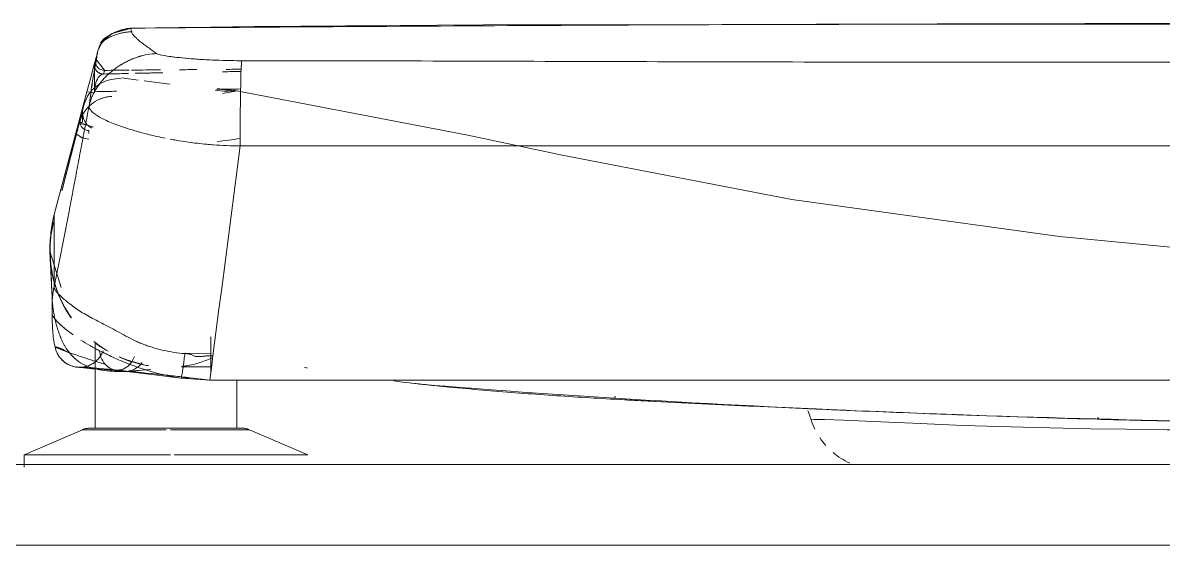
# Model space of a CAD drawing. Header units: millimetres. Extents: x -12186 to 152825, y -4386 to 9463.
# Drawn here: x 100141.3 to 100269.9, y 391.8 to 450.7 of the extents above; entities that cross this region are included whole.
import ezdxf

# ---------------------------------------------------------------- set-up
doc = ezdxf.new("R2010")
doc.units = ezdxf.units.MM
doc.layers.add('G-IMPT', color=8, linetype='Continuous', lineweight=5)
doc.layers.add('P-SANR-FIXT', color=6, linetype='Continuous', lineweight=5)

# ---------------------------------------------------------------- blocks, each defined once
blk = doc.blocks.new('geberit-500-415-01-1-icon-wc-wh-rimfree-seat-tap-rfa - GB_500_415_01_1_iCon_WC_WH_Rimfree_w_d_r_dwg_GB_500_415_01_1_iCon_WC_WH_Rimfree_w_d_r-922349-Section 3')
at = {"layer": 'G-IMPT'}
blk.add_line((-7365.54, 400.89), (-7374.53, 400.89), dxfattribs=at)
at = {"layer": 'G-IMPT', "flags": 128}
blk.add_lwpolyline([(-7373.69, 391.78), (-7331.42, 391.78), (-7289.16, 391.78), (-7246.9, 391.78), (-7204.64, 391.78), (-7162.38, 391.78)], dxfattribs=at)
at = {"layer": 'G-IMPT'}
blk.add_open_spline([(-7374.53, 400.89), (-7365.32, 400.89), (-7346.89, 400.89), (-7319.25, 400.89), (-7291.61, 400.89), (-7263.97, 400.89), (-7236.33, 400.89), (-7208.69, 400.89), (-7181.05, 400.89), (-7153.41, 400.89), (-7134.99, 400.89), (-7125.77, 400.89)], degree=3, dxfattribs=at)
blk = doc.blocks.new('geberit-500-415-01-1-icon-wc-wh-rimfree-seat-tap-rfa - Geberit iCon WC-922348-Section 3')
blk.add_blockref('geberit-500-415-01-1-icon-wc-wh-rimfree-seat-tap-rfa - GB_500_415_01_1_iCon_WC_WH_Rimfree_w_d_r_dwg_GB_500_415_01_1_iCon_WC_WH_Rimfree_w_d_r-922349-Section 3', (0, 0))
blk = doc.blocks.new('geberit-500-415-01-1-icon-wc-wh-rimfree-seat-tap-rfa - GB_500_415_01_1_iCon_WC_WH_Rimfree_w_d_GB_iCon_500_43x_01_1_WC_Seat-1138940-Section 3')
blk.add_blockref('geberit-500-415-01-1-icon-wc-wh-rimfree-seat-tap-rfa - Geberit iCon WC-922348-Section 3', (0, 0))
blk = doc.blocks.new('GB_iCon_500_43x_01_1_WC_Seat - GB_iCon_500_430_01_1_WC_Seat_Standard_Metal Hinges_dwg_GB_iCon_500_430_01_1_WC_Seat_Standard_Metal Hinges-922318-Section 3')
at = {"layer": 'G-IMPT'}
for p, q in [((-7361.4, 446.62), (-7360.41, 445.37)), ((-7361.39, 446.63), (-7361.39, 446.63)), ((-7358.51, 444.52), (-7356.6, 444.27)), ((-7355.95, 444.18), (-7353.06, 443.8)), ((-7355.95, 444.18), (-7353.06, 443.8)), ((-7347.93, 443.12), (-7346.18, 442.9)), ((-7347.93, 443.12), (-7346.18, 442.9)), ((-7345.78, 442.98), (-7347.7, 443.26)), ((-7345.78, 442.98), (-7347.7, 443.26)), ((-7363.21, 439.6), (-7363.15, 439.84)), ((-7363.21, 439.6), (-7363.15, 439.84)), ((-7363.26, 439.41), (-7365.19, 431.89)), ((-7363.35, 439.04), (-7363.26, 439.41)), ((-7363.35, 439.04), (-7363.26, 439.41)), ((-7365.19, 431.89), (-7363.58, 438.16)), ((-7363.58, 438.16), (-7365.19, 431.89)), ((-7366.56, 424.95), (-7366.5, 423.69)), ((-7365.3, 420.86), (-7366.56, 424.95)), ((-7366.33, 420.2), (-7366.44, 422.5)), ((-7366.31, 418.67), (-7366.3, 419.65)), ((-7361.47, 405), (-7361.47, 414.68)), ((-7348.41, 415.29), (-7348.41, 413.38)), ((-7363.64, 411.89), (-7361.51, 411.7)), ((-7363.49, 411.88), (-7363.22, 411.86)), ((-7363.22, 411.86), (-7363.49, 411.88)), ((-7360.22, 411.66), (-7359.14, 411.55)), ((-7348.48, 411.92), (-7351.73, 411.92)), ((-7337.53, 411.77), (-7337.59, 411.78)), ((-7350.87, 410.58), (-7351.6, 410.63)), ((-7142.2, 410.41), (-7348.53, 410.41)), ((-7142.19, 410.41), (-7348.45, 410.41)), ((-7345.47, 410.41), (-7345.47, 405)), ((-7323.48, 409.82), (-7325.38, 410.03)), ((-7280.83, 406.25), (-7280.96, 406.61)), ((-7369.47, 402), (-7362.9, 404.82)), ((-7369.47, 402), (-7362.9, 404.82)), ((-7360.41, 404.82), (-7362.9, 404.82)), ((-7360.41, 404.82), (-7362.9, 404.82)), ((-7362.01, 405), (-7357.72, 405)), ((-7361.47, 405), (-7345.47, 405)), ((-7361.14, 404.82), (-7359.97, 404.82)), ((-7361.14, 404.82), (-7353.47, 404.82)), ((-7357.61, 405), (-7353.47, 405)), ((-7350.19, 405), (-7353.47, 405)), ((-7345.8, 404.82), (-7352.96, 404.82)), ((-7345.8, 404.82), (-7352.96, 404.82)), ((-7352.93, 404.82), (-7344.05, 404.82)), ((-7352.93, 404.82), (-7344.05, 404.82)), ((-7346.08, 405), (-7348.89, 405)), ((-7345.8, 404.82), (-7344.05, 404.82)), ((-7345.8, 404.82), (-7344.05, 404.82)), ((-7344.05, 404.82), (-7337.47, 402)), ((-7344.05, 404.82), (-7337.47, 402)), ((-7369.47, 400.6), (-7369.47, 402)), ((-7369.47, 400.6), (-7369.47, 402)), ((-7366.49, 402), (-7369.47, 402)), ((-7369.47, 402), (-7367.48, 402)), ((-7366.49, 402), (-7369.47, 402)), ((-7369.47, 402), (-7367.48, 402)), ((-7352.98, 402), (-7366.49, 402)), ((-7337.47, 402), (-7352.55, 402)), ((-7337.47, 402), (-7339.46, 402)), ((-7339.23, 402), (-7337.47, 402)), ((-7339.23, 402), (-7337.47, 402))]:
    blk.add_line(p, q, dxfattribs=at)
at = {"layer": 'G-IMPT', "flags": 128}
for points in [[(-7361.11, 447.68), (-7360.5, 448.92), (-7359.56, 449.53), (-7357.72, 450.1)], [(-7360.86, 448.45), (-7360.5, 448.92), (-7359.56, 449.53), (-7357.35, 450.13)], [(-7357.35, 450.14), (-7357.37, 450.13), (-7357.4, 450.1), (-7357.42, 450.06), (-7357.43, 449.99)], [(-7357.33, 449.72), (-7357.4, 449.88), (-7357.43, 449.99), (-7357.42, 450.06), (-7357.4, 450.1), (-7357.37, 450.13), (-7357.35, 450.14)], [(-7357.35, 450.14), (-7352.03, 450.2), (-7348.42, 450.24), (-7343.52, 450.3), (-7338.28, 450.35), (-7328.19, 450.42), (-7317.67, 450.48), (-7117.39, 450.69), (-6924.35, 446.67)], [(-7357.35, 450.14), (-7352.03, 450.2), (-7348.42, 450.24), (-7343.52, 450.3), (-7338.28, 450.35), (-7328.19, 450.42), (-7317.67, 450.48), (-7117.39, 450.69), (-6924.35, 446.67)], [(-7357.33, 450.12), (-7357.34, 450.12), (-7357.34, 450.13), (-7357.35, 450.14)], [(-7357.35, 450.14), (-7357.34, 450.13), (-7357.34, 450.12), (-7357.33, 450.12)], [(-7361.16, 447.56), (-7361.22, 447.31), (-7361.29, 447.03), (-7361.37, 446.75), (-7361.44, 446.47), (-7361.52, 446.18)], [(-7361.52, 446.18), (-7361.44, 446.48), (-7361.36, 446.76), (-7361.29, 447.03), (-7361.22, 447.31), (-7361.16, 447.56)], [(-7361.15, 447.56), (-7361.15, 447.56), (-7361.16, 447.56)], [(-7361.16, 447.56), (-7361.15, 447.56), (-7361.15, 447.56)], [(-7362.4, 442.93), (-7361.96, 444.55), (-7361.52, 446.18)], [(-7361.52, 446.18), (-7361.96, 444.55), (-7362.4, 442.93)], [(-7361.52, 446.2), (-7361.52, 446.19), (-7361.52, 446.18), (-7361.52, 446.17), (-7361.53, 446.17), (-7361.53, 446.16), (-7361.53, 446.15), (-7361.53, 446.13), (-7361.54, 446.1), (-7361.54, 446.08), (-7361.54, 446.06), (-7361.55, 446.03), (-7361.55, 446.01), (-7361.55, 445.99), (-7361.55, 445.95), (-7361.55, 445.91), (-7361.53, 445.59), (-7361.53, 445.45), (-7361.52, 445.16), (-7361.52, 445.1), (-7361.52, 445.1)], [(-7361.52, 446.18), (-7361.52, 446.17), (-7361.52, 446.21)], [(-7361.51, 446.21), (-7361.52, 446.17), (-7361.52, 446.18)], [(-7361.52, 446.18), (-7361.52, 444.56), (-7361.52, 442.95)], [(-7361.52, 442.95), (-7361.52, 444.56), (-7361.52, 446.18)], [(-7361.39, 446.63), (-7361.4, 446.62), (-7361.41, 446.59), (-7361.42, 446.55), (-7361.44, 446.47), (-7361.47, 446.37), (-7361.51, 446.21)], [(-7345.12, 436.84), (-7345.12, 438.13), (-7345.11, 439.4), (-7345.1, 440.62), (-7345.09, 441.79), (-7345.07, 442.9), (-7345.05, 443.93), (-7345.03, 444.84), (-7345.01, 445.61), (-7344.98, 446.17), (-7344.96, 446.45)], [(-7362.4, 442.93), (-7364.25, 436.01), (-7366.1, 429.09)], [(-7366.1, 429.09), (-7364.25, 436.01), (-7362.4, 442.93)], [(-7361.52, 442.95), (-7361.53, 442.83), (-7362.4, 442.93)], [(-7362.4, 442.93), (-7361.53, 442.83), (-7361.52, 442.95)], [(-7204.93, 422.01), (-7252.73, 426.61), (-7282.92, 430.79), (-7308.81, 435.79), (-7319.43, 438.06), (-7345.9, 443.12)], [(-7362.74, 441.41), (-7362.72, 441.48), (-7362.72, 441.51), (-7362.72, 441.5), (-7362.73, 441.45), (-7362.76, 441.34), (-7362.81, 441.13), (-7362.9, 440.78), (-7363.05, 440.22), (-7363.26, 439.41)], [(-7363.26, 439.41), (-7363.05, 440.22), (-7362.9, 440.78), (-7362.81, 441.13), (-7362.76, 441.34), (-7362.73, 441.45), (-7362.72, 441.5), (-7362.72, 441.51), (-7362.72, 441.48), (-7362.74, 441.41)], [(-7362.82, 441.1), (-7362.86, 440.96), (-7362.89, 440.82), (-7362.93, 440.68), (-7362.97, 440.54), (-7363, 440.4), (-7363.04, 440.26), (-7363.07, 440.12), (-7363.11, 439.98), (-7363.15, 439.84)], [(-7363.15, 439.84), (-7363.11, 439.98), (-7363.07, 440.12), (-7363.04, 440.26), (-7363, 440.4), (-7362.97, 440.54), (-7362.93, 440.68), (-7362.89, 440.82), (-7362.86, 440.96), (-7362.82, 441.1)], [(-7363.18, 439.59), (-7363.12, 439.79), (-7363.06, 439.99), (-7363, 440.19), (-7362.94, 440.39), (-7362.89, 440.59)], [(-7363.26, 439.41), (-7363.98, 436.62), (-7364.7, 433.84), (-7365.23, 431.78)], [(-7363.18, 439.59), (-7363.18, 439.59), (-7363.18, 439.59), (-7363.19, 439.59), (-7363.2, 439.6), (-7363.21, 439.6)], [(-7363.58, 438.16), (-7362.93, 437.75), (-7362.17, 437.6)], [(-7362.17, 437.59), (-7362.93, 437.73), (-7363.58, 438.16)], [(-7348.18, 413.14), (-7347.84, 415.78), (-7347.5, 418.41), (-7347.16, 421.04), (-7346.82, 423.68), (-7346.48, 426.31), (-7346.14, 428.94), (-7345.8, 431.57), (-7345.46, 434.21), (-7345.12, 436.84)], [(-7142.2, 436.84), (-7164.75, 436.84), (-7187.29, 436.84), (-7209.84, 436.84), (-7232.39, 436.84), (-7254.93, 436.84), (-7277.48, 436.84), (-7300.03, 436.84), (-7322.58, 436.84), (-7345.12, 436.84)], [(-7366.1, 429.09), (-7366.1, 425), (-7366.1, 420.9)], [(-7366.34, 420.49), (-7366.45, 422.67), (-7366.48, 423.59), (-7366.49, 423.69)], [(-7366.31, 420.12), (-7366.31, 420.03), (-7366.31, 418.67)], [(-7357.01, 413.09), (-7357.31, 412.47), (-7357.75, 411.97), (-7358.3, 411.65), (-7358.9, 411.54)], [(-7355.96, 412.14), (-7358.17, 412.77), (-7358.65, 412.97)], [(-7348.41, 413.38), (-7349.89, 413.4), (-7351.32, 413.45)], [(-7348.18, 413.14), (-7348.36, 411.78), (-7348.53, 410.41)], [(-7361.47, 411.64), (-7363.43, 411.86), (-7363.64, 411.89)], [(-7361.47, 411.69), (-7361.91, 411.73), (-7362.34, 411.78), (-7362.78, 411.82), (-7363.22, 411.86)], [(-7363.22, 411.86), (-7362.78, 411.82), (-7362.34, 411.78), (-7361.91, 411.73), (-7361.47, 411.69), (-7361.04, 411.65), (-7360.6, 411.61), (-7360.16, 411.56), (-7359.73, 411.52), (-7359.29, 411.48)], [(-7362.3, 411.84), (-7363, 411.88), (-7363.04, 411.88)], [(-7363.04, 411.88), (-7362.51, 411.85), (-7362.3, 411.84)], [(-7359.29, 411.48), (-7359.01, 411.45), (-7358.73, 411.42), (-7358.45, 411.39), (-7358.16, 411.37)], [(-7359.14, 411.55), (-7357.59, 411.36), (-7354.77, 411.02), (-7351.81, 410.65), (-7351.68, 410.64)], [(-7337.69, 411.79), (-7337.85, 411.82), (-7337.59, 411.78)], [(-7348.53, 410.41), (-7350.14, 410.53), (-7351.74, 410.64)], [(-7348.45, 410.41), (-7349.76, 410.56), (-7351.05, 410.71)], [(-7302.83, 408.61), (-7302.86, 408.35), (-7302.91, 408.25)], [(-7302.91, 408.25), (-7302.86, 408.35), (-7302.83, 408.61)], [(-7276.79, 407.01), (-7278.7, 407.09), (-7284.76, 407.35), (-7290.81, 407.63), (-7296.86, 407.93), (-7302.91, 408.25)], [(-7281.09, 406.98), (-7280.88, 406.38), (-7280.83, 406.25)], [(-7280.73, 405.93), (-7280.38, 405.96), (-7279.24, 405.96), (-7277.09, 405.9), (-7273.77, 405.75), (-7269.26, 405.55), (-7263.58, 405.31), (-7256.86, 405.09), (-7249.27, 404.92), (-7241.04, 404.85)], [(-7279.24, 405.96), (-7280.38, 405.96), (-7280.73, 405.93)], [(-7362.01, 405), (-7362.1, 405), (-7362.19, 404.99), (-7362.28, 404.98), (-7362.37, 404.97), (-7362.46, 404.96), (-7362.55, 404.94), (-7362.63, 404.91), (-7362.72, 404.89), (-7362.8, 404.86), (-7362.89, 404.82), (-7362.9, 404.82)], [(-7362.01, 405), (-7362.1, 405), (-7362.19, 404.99), (-7362.28, 404.98), (-7362.37, 404.97), (-7362.46, 404.96), (-7362.55, 404.94), (-7362.63, 404.91), (-7362.72, 404.89), (-7362.8, 404.86), (-7362.89, 404.82), (-7362.9, 404.82)], [(-7362.01, 405), (-7362, 405), (-7361.98, 405), (-7361.95, 405), (-7361.9, 405), (-7361.84, 405), (-7361.77, 405), (-7361.68, 405), (-7361.58, 405)], [(-7361.55, 405), (-7361.65, 405), (-7361.74, 405), (-7361.82, 405), (-7361.89, 405), (-7361.94, 405), (-7361.97, 405), (-7362, 405), (-7362.01, 405)], [(-7362.01, 405), (-7362, 405), (-7361.98, 405), (-7361.95, 405), (-7361.9, 405), (-7361.84, 405), (-7361.77, 405), (-7361.68, 405), (-7361.58, 405), (-7361.46, 405), (-7361.34, 405), (-7361.2, 405), (-7361.04, 405), (-7360.88, 405), (-7360.71, 405), (-7360.52, 405), (-7360.32, 405), (-7360.11, 405), (-7359.89, 405), (-7359.66, 405), (-7359.42, 405), (-7359.17, 405), (-7358.91, 405), (-7358.64, 405), (-7358.37, 405), (-7358.09, 405), (-7357.79, 405), (-7357.5, 405), (-7357.19, 405), (-7356.88, 405), (-7356.57, 405), (-7356.25, 405), (-7355.92, 405), (-7355.59, 405), (-7355.26, 405), (-7354.92, 405), (-7354.59, 405), (-7354.25, 405), (-7353.91, 405), (-7353.56, 405), (-7353.47, 405)], [(-7359.1, 405), (-7359.35, 405), (-7359.6, 405), (-7359.83, 405), (-7360.05, 405), (-7360.26, 405), (-7360.47, 405), (-7360.66, 405), (-7360.83, 405), (-7361, 405), (-7361.16, 405), (-7361.3, 405), (-7361.43, 405), (-7361.55, 405), (-7361.65, 405), (-7361.74, 405), (-7361.82, 405), (-7361.89, 405), (-7361.94, 405), (-7361.97, 405), (-7362, 405), (-7362.01, 405)], [(-7353.47, 405), (-7353.13, 405), (-7352.79, 405), (-7352.45, 405), (-7352.11, 405), (-7351.78, 405), (-7351.44, 405), (-7351.11, 405), (-7350.79, 405), (-7350.46, 405), (-7350.15, 405), (-7349.84, 405), (-7349.53, 405), (-7349.23, 405), (-7348.94, 405), (-7348.65, 405), (-7348.37, 405), (-7348.1, 405), (-7347.84, 405), (-7347.59, 405), (-7347.35, 405), (-7347.11, 405), (-7346.89, 405), (-7346.68, 405), (-7346.48, 405), (-7346.29, 405), (-7346.11, 405), (-7345.94, 405), (-7345.79, 405), (-7345.64, 405), (-7345.51, 405), (-7345.4, 405), (-7345.29, 405), (-7345.2, 405), (-7345.12, 405), (-7345.06, 405), (-7345.01, 405), (-7344.97, 405), (-7344.95, 405), (-7344.93, 405)], [(-7344.93, 405), (-7344.94, 405), (-7344.96, 405), (-7345, 405), (-7345.04, 405), (-7345.1, 405), (-7345.18, 405), (-7345.27, 405), (-7345.37, 405), (-7345.48, 405), (-7345.61, 405), (-7345.75, 405), (-7345.9, 405), (-7346.06, 405), (-7346.24, 405), (-7346.43, 405), (-7346.62, 405), (-7346.83, 405), (-7347.05, 405), (-7347.28, 405), (-7347.52, 405), (-7347.77, 405)], [(-7345.4, 405), (-7345.29, 405), (-7345.2, 405), (-7345.12, 405), (-7345.06, 405), (-7345.01, 405), (-7344.97, 405), (-7344.95, 405), (-7344.93, 405)], [(-7344.93, 405), (-7344.94, 405), (-7344.96, 405), (-7345, 405), (-7345.04, 405), (-7345.1, 405), (-7345.18, 405), (-7345.27, 405), (-7345.37, 405)], [(-7344.05, 404.82), (-7344.13, 404.85), (-7344.22, 404.88), (-7344.3, 404.91), (-7344.39, 404.93), (-7344.48, 404.95), (-7344.56, 404.97), (-7344.65, 404.98), (-7344.74, 404.99), (-7344.83, 405), (-7344.92, 405), (-7344.93, 405)], [(-7344.05, 404.82), (-7344.13, 404.85), (-7344.22, 404.88), (-7344.3, 404.91), (-7344.39, 404.93), (-7344.48, 404.95), (-7344.56, 404.97), (-7344.65, 404.98), (-7344.74, 404.99), (-7344.83, 405), (-7344.92, 405), (-7344.93, 405)]]:
    blk.add_lwpolyline(points, dxfattribs=at)
at = {"layer": 'G-IMPT'}
for points, knots in [([(-7357.72, 450.1), (-7357.98, 450.06), (-7358.66, 449.92), (-7359.72, 449.44), (-7360.68, 448.62), (-7361.05, 447.93), (-7361.15, 447.56)], [0.0813741, 0.0813741, 0.0813741, 0.0813741, 0.25, 0.5, 0.75, 1, 1, 1, 1]), ([(-7357.33, 449.72), (-7357.49, 449.72), (-7357.8, 449.69), (-7358.26, 449.63), (-7358.64, 449.54), (-7358.94, 449.45), (-7359.16, 449.38), (-7359.38, 449.3), (-7359.59, 449.22), (-7359.77, 449.14), (-7359.94, 449.05), (-7360.13, 448.95), (-7360.33, 448.83), (-7360.52, 448.68), (-7360.65, 448.56), (-7360.79, 448.39), (-7360.93, 448.17), (-7361.06, 447.88), (-7361.12, 447.67), (-7361.16, 447.56)], [0, 0, 0, 0, 0.1, 0.2, 0.3, 0.35, 0.4, 0.45, 0.5, 0.55, 0.5875, 0.625, 0.7, 0.75, 0.7875, 0.825, 0.9, 0.95, 1, 1, 1, 1]), ([(-7361.16, 447.56), (-7361.12, 447.67), (-7361.06, 447.88), (-7360.95, 448.13), (-7360.83, 448.32), (-7360.72, 448.48), (-7360.57, 448.64), (-7360.39, 448.78), (-7360.19, 448.91), (-7360.04, 449), (-7359.84, 449.1), (-7359.62, 449.2), (-7359.38, 449.3), (-7359.16, 449.38), (-7358.94, 449.45), (-7358.64, 449.54), (-7358.26, 449.63), (-7357.8, 449.69), (-7357.49, 449.72), (-7357.33, 449.72)], [0, 0, 0, 0, 0.05, 0.1, 0.15, 0.1875, 0.225, 0.3, 0.35, 0.3875, 0.425, 0.5, 0.55, 0.6, 0.65, 0.7, 0.8, 0.9, 1, 1, 1, 1]), ([(-7362.14, 441.35), (-7362.11, 441.49), (-7362.04, 441.79), (-7361.88, 442.24), (-7361.71, 442.63), (-7361.55, 442.93), (-7361.42, 443.16), (-7361.28, 443.38), (-7361.09, 443.67), (-7360.82, 444.03), (-7360.53, 444.36), (-7360.28, 444.62), (-7360.09, 444.81), (-7359.9, 444.99), (-7359.63, 445.22), (-7359.29, 445.5), (-7358.87, 445.8), (-7358.29, 446.17), (-7357.52, 446.56), (-7356.24, 447.05), (-7355.22, 447.25), (-7354.53, 447.25)], [0, 0, 0, 0, 0.05, 0.1, 0.15, 0.175, 0.2, 0.225, 0.25, 0.3, 0.35, 0.375, 0.4, 0.425, 0.45, 0.5, 0.55, 0.6, 0.7, 0.8, 1, 1, 1, 1]), ([(-7361.51, 446.21), (-7361.53, 446.13), (-7361.55, 445.99), (-7361.54, 445.8), (-7361.48, 445.54), (-7361.55, 445.82), (-7361.47, 445.53), (-7361.37, 445.37), (-7361.25, 445.23), (-7361.1, 445.11), (-7360.93, 445.02), (-7360.73, 444.96), (-7360.6, 444.95), (-7360.52, 444.95)], [0, 0, 0, 0, 0.035714, 0.071429, 0.125, 0.267857, 0.392857, 0.482143, 0.571429, 0.678571, 0.785714, 0.875, 1, 1, 1, 1]), ([(-7360.52, 444.95), (-7360.59, 444.95), (-7360.72, 444.95), (-7360.91, 445.01), (-7361.09, 445.1), (-7361.24, 445.22), (-7361.37, 445.37), (-7361.45, 445.5), (-7361.54, 445.77), (-7361.48, 445.57), (-7361.54, 445.75), (-7361.56, 445.98), (-7361.53, 446.14), (-7361.51, 446.21)], [0, 0, 0, 0, 0.107143, 0.214286, 0.303571, 0.428571, 0.517857, 0.607143, 0.696429, 0.830357, 0.910714, 0.964286, 1, 1, 1, 1]), ([(-7354.53, 447.25), (-7354.87, 447.25), (-7355.56, 447.18), (-7356.56, 446.92), (-7357.36, 446.62), (-7357.98, 446.32), (-7358.43, 446.07), (-7358.87, 445.8), (-7359.29, 445.5), (-7359.63, 445.22), (-7359.9, 444.99), (-7360.09, 444.81), (-7360.28, 444.62), (-7360.53, 444.36), (-7360.82, 444.03), (-7361.09, 443.67), (-7361.28, 443.38), (-7361.37, 443.23), (-7361.42, 443.16)], [0, 0, 0, 0, 0.1, 0.2, 0.3, 0.35, 0.4, 0.45, 0.5, 0.55, 0.575, 0.6, 0.625, 0.65, 0.7, 0.75, 0.775, 0.8, 0.8, 0.8, 0.8]), ([(-7354.53, 447.25), (-7354.41, 447.18), (-7353.8, 447.02), (-7352.33, 446.83), (-7350.68, 446.67), (-7348.5, 446.52), (-7346.41, 446.45), (-7344.96, 446.45)], [0, 0, 0, 0, 0.222222, 0.444444, 0.583333, 0.722222, 1, 1, 1, 1]), ([(-7344.96, 446.45), (-7346.12, 446.45), (-7348.38, 446.51), (-7351.26, 446.71), (-7352.86, 446.89), (-7353.57, 447), (-7353.67, 447.02)], [0, 0, 0, 0, 0.2222222, 0.4444444, 0.7222222, 0.7777778, 0.7777778, 0.7777778, 0.7777778]), ([(-7360.52, 444.95), (-7360.6, 444.94), (-7360.77, 444.89), (-7361.08, 444.64), (-7361.34, 444.16), (-7361.49, 443.5), (-7361.52, 443.13), (-7361.52, 442.95)], [0, 0, 0, 0, 0.166667, 0.333333, 0.666667, 0.833333, 1, 1, 1, 1]), ([(-7361.52, 442.95), (-7361.52, 443.13), (-7361.49, 443.5), (-7361.34, 444.16), (-7361.08, 444.64), (-7360.77, 444.89), (-7360.6, 444.94), (-7360.52, 444.95)], [0, 0, 0, 0, 0.166667, 0.333333, 0.666667, 0.833333, 1, 1, 1, 1]), ([(-7360.41, 445.37), (-7360.4, 445.37), (-7360.4, 445.37), (-7360.4, 445.35), (-7360.42, 445.29), (-7360.47, 445.12), (-7360.52, 444.95)], [0.2366567, 0.2366567, 0.2366567, 0.2366567, 0.3333333, 0.4444444, 0.6666667, 1, 1, 1, 1]), ([(-7360.52, 444.95), (-7360.5, 445), (-7360.47, 445.11), (-7360.43, 445.25), (-7360.41, 445.34), (-7360.4, 445.37), (-7360.4, 445.37), (-7360.41, 445.37)], [0, 0, 0, 0, 0.1111111, 0.2222222, 0.4444444, 0.6666667, 0.7633433, 0.7633433, 0.7633433, 0.7633433]), ([(-7359.57, 442.43), (-7359.76, 442.42), (-7360.7, 442.3), (-7361.92, 441.67), (-7362.75, 440.63), (-7363.09, 439.95), (-7363.21, 439.59), (-7363.26, 439.41)], [-0.9, -0.9, -0.9, -0.9, -0.8, -0.4, -0.2, -0.1, 0, 0, 0, 0]), ([(-7363.26, 439.41), (-7363.16, 439.77), (-7362.73, 440.83), (-7361.44, 442.05), (-7360.13, 442.39), (-7359.57, 442.43)], [-1, -1, -1, -1, -0.8, -0.4, -0.1, -0.1, -0.1, -0.1]), ([(-7345.06, 443.26), (-7345.55, 443.25), (-7346.46, 443.24), (-7347.36, 443.22), (-7347.78, 443.22)], [-0.7319697, -0.7319697, -0.7319697, -0.7319697, -0.6666667, -0.6114051, -0.6114051, -0.6114051, -0.6114051]), ([(-7366.1, 420.9), (-7365.95, 421.65), (-7365.48, 423.92), (-7364.88, 426.95), (-7364.3, 429.98), (-7363.87, 432.26), (-7363.44, 434.53), (-7363.01, 436.81), (-7362.58, 439.08), (-7362.29, 440.6), (-7362.14, 441.35)], [-1, -1, -1, -1, -0.888889, -0.666667, -0.555556, -0.444444, -0.333333, -0.222222, -0.111111, 0, 0, 0, 0]), ([(-7362.89, 440.59), (-7362.89, 440.66), (-7362.88, 440.83), (-7362.85, 441), (-7362.82, 441.1)], [0, 0, 0, 0, 0.4, 1, 1, 1, 1]), ([(-7359.63, 439.45), (-7360.14, 439.66), (-7361.49, 440.32), (-7362.19, 440.97), (-7362.14, 441.35)], [-0.333159, -0.333159, -0.333159, -0.333159, -0.2222222, 0, 0, 0, 0]), ([(-7362.89, 440.59), (-7362.91, 440.24), (-7362.86, 439.75), (-7362.89, 439.37), (-7363.13, 439.49), (-7363.18, 439.59)], [0, 0, 0, 0, 0.25, 0.5, 1, 1, 1, 1]), ([(-7361.88, 438.85), (-7361.98, 438.91), (-7362.17, 439.05), (-7362.42, 439.29), (-7362.76, 439.78), (-7362.88, 440.24), (-7362.88, 440.59)], [0.3333333, 0.3333333, 0.3333333, 0.3333333, 0.4444444, 0.5555556, 0.6666667, 1, 1, 1, 1]), ([(-7361.7, 438.98), (-7361.76, 438.99), (-7361.88, 439.02), (-7362.06, 439.08), (-7362.23, 439.13), (-7362.39, 439.19), (-7362.54, 439.24), (-7362.68, 439.29), (-7362.81, 439.31), (-7362.93, 439.32), (-7363.04, 439.33), (-7363.12, 439.34), (-7363.19, 439.35), (-7363.25, 439.37), (-7363.26, 439.39), (-7363.26, 439.41)], [0.125, 0.125, 0.125, 0.125, 0.1875, 0.25, 0.3125, 0.375, 0.4375, 0.5, 0.5625, 0.625, 0.6875, 0.75, 0.8125, 0.875, 1, 1, 1, 1]), ([(-7363.26, 439.41), (-7363.26, 439.39), (-7363.25, 439.37), (-7363.19, 439.35), (-7363.12, 439.34), (-7363.04, 439.33), (-7362.93, 439.32), (-7362.81, 439.31), (-7362.68, 439.29), (-7362.54, 439.24), (-7362.39, 439.19), (-7362.23, 439.13), (-7362.06, 439.08), (-7361.88, 439.02), (-7361.76, 438.99), (-7361.7, 438.98)], [0, 0, 0, 0, 0.125, 0.1875, 0.25, 0.3125, 0.375, 0.4375, 0.5, 0.5625, 0.625, 0.6875, 0.75, 0.8125, 0.875, 0.875, 0.875, 0.875]), ([(-7353.57, 437.71), (-7354.18, 437.83), (-7355.74, 438.18), (-7357.82, 438.76), (-7359.11, 439.24), (-7359.62, 439.45)], [-0.6665023, -0.6665023, -0.6665023, -0.6665023, -0.5833333, -0.4444444, -0.3333333, -0.3333333, -0.3333333, -0.3333333]), ([(-7350.98, 437.27), (-7351.43, 437.33), (-7352.12, 437.44), (-7352.78, 437.56), (-7353.01, 437.6)], [-0.77764593, -0.77764593, -0.77764593, -0.77764593, -0.72222222, -0.69161875, -0.69161875, -0.69161875, -0.69161875]), ([(-7348.14, 436.96), (-7348.38, 436.98), (-7349.36, 437.06), (-7350.3, 437.17), (-7350.98, 437.27)], [-0.8887516, -0.8887516, -0.8887516, -0.8887516, -0.8611111, -0.7777778, -0.7777778, -0.7777778, -0.7777778]), ([(-7364.18, 417.44), (-7364.49, 417.88), (-7365.14, 418.95), (-7365.92, 420.75), (-7366.44, 422.82), (-7366.56, 424.24), (-7366.56, 424.95)], [0.6240476, 0.6240476, 0.6240476, 0.6240476, 0.7, 0.8, 0.9, 1, 1, 1, 1]), ([(-7366.55, 425), (-7366.55, 424.02), (-7366.38, 422.55), (-7365.84, 420.66), (-7365.27, 419.3), (-7364.8, 418.44), (-7364.54, 418.03)], [0, 0, 0, 0, 0.2222222, 0.3333333, 0.4444444, 0.5555556, 0.5555556, 0.5555556, 0.5555556]), ([(-7366.55, 425), (-7366.55, 423.51), (-7366.09, 420.85), (-7364.84, 418.43), (-7364.13, 417.43)], [-1, -1, -1, -1, -0.7857143, -0.6068657, -0.6068657, -0.6068657, -0.6068657]), ([(-7364.54, 418.03), (-7364.8, 418.44), (-7365.27, 419.3), (-7365.84, 420.66), (-7366.38, 422.55), (-7366.55, 424.02), (-7366.55, 425)], [0.4444444, 0.4444444, 0.4444444, 0.4444444, 0.5555556, 0.6666667, 0.7777778, 1, 1, 1, 1]), ([(-7366.48, 423.62), (-7366.47, 423.48), (-7366.46, 423.24), (-7366.45, 422.86), (-7366.43, 422.53), (-7366.42, 422.14), (-7366.4, 421.69), (-7366.38, 421.24), (-7366.36, 420.82), (-7366.34, 420.46), (-7366.32, 420), (-7366.31, 419.7), (-7366.3, 419.53)], [0, 0, 0, 0, 0.166667, 0.25, 0.333333, 0.416667, 0.5, 0.583333, 0.666667, 0.75, 0.833333, 1, 1, 1, 1]), ([(-7366.1, 420.9), (-7366.12, 420.84), (-7366.14, 420.72), (-7366.17, 420.53), (-7366.2, 420.35), (-7366.23, 420.16), (-7366.25, 419.97), (-7366.27, 419.77), (-7366.29, 419.58), (-7366.3, 419.39), (-7366.31, 419.19), (-7366.31, 418.98), (-7366.31, 418.78), (-7366.31, 418.59), (-7366.31, 418.4), (-7366.31, 418.2), (-7366.31, 418), (-7366.31, 417.86), (-7366.31, 417.78)], [0, 0, 0, 0, 0.0625, 0.125, 0.1875, 0.242188, 0.3125, 0.375, 0.4375, 0.492188, 0.5625, 0.625, 0.6875, 0.75, 0.8125, 0.875, 0.9375, 1, 1, 1, 1]), ([(-7366.31, 417.78), (-7366.31, 417.86), (-7366.31, 418), (-7366.31, 418.2), (-7366.31, 418.4), (-7366.31, 418.59), (-7366.31, 418.78), (-7366.31, 418.98), (-7366.31, 419.18), (-7366.3, 419.37), (-7366.29, 419.57), (-7366.27, 419.77), (-7366.25, 419.95), (-7366.23, 420.14), (-7366.2, 420.33), (-7366.17, 420.53), (-7366.14, 420.72), (-7366.12, 420.84), (-7366.1, 420.9)], [0, 0, 0, 0, 0.0625, 0.125, 0.1875, 0.25, 0.3125, 0.375, 0.4375, 0.492188, 0.5625, 0.625, 0.6875, 0.742188, 0.8125, 0.875, 0.9375, 1, 1, 1, 1]), ([(-7366.1, 420.9), (-7366.1, 420.79), (-7365.95, 420.49), (-7365.32, 419.83), (-7364.35, 419.02), (-7363.11, 418.12), (-7361.59, 417.27), (-7359.86, 416.43), (-7358.33, 415.55), (-7357.19, 414.96), (-7356.51, 414.65), (-7355.98, 414.44), (-7355.45, 414.24), (-7354.71, 414.01), (-7353.38, 413.65), (-7352.18, 413.47), (-7351.35, 413.4)], [0, 0, 0, 0, 0.1, 0.2, 0.3, 0.4, 0.5, 0.6, 0.7, 0.75, 0.775, 0.8, 0.825, 0.85, 0.9, 1, 1, 1, 1]), ([(-7364.35, 413.5), (-7364.43, 413.59), (-7364.57, 413.77), (-7364.73, 414.02), (-7364.85, 414.21), (-7364.94, 414.36), (-7365.02, 414.51), (-7365.1, 414.67), (-7365.17, 414.83), (-7365.25, 414.99), (-7365.32, 415.15), (-7365.38, 415.32), (-7365.45, 415.49), (-7365.51, 415.66), (-7365.57, 415.83), (-7365.63, 416), (-7365.69, 416.17), (-7365.76, 416.4), (-7365.84, 416.68), (-7365.93, 417.03), (-7366.01, 417.38), (-7366.07, 417.68), (-7366.11, 417.91), (-7366.14, 418.09), (-7366.17, 418.27), (-7366.21, 418.51), (-7366.26, 418.92), (-7366.29, 419.28), (-7366.3, 419.52)], [0, 0, 0, 0, 0.055556, 0.111111, 0.138889, 0.166667, 0.194444, 0.222222, 0.25, 0.277778, 0.305556, 0.333333, 0.361111, 0.388889, 0.416667, 0.444444, 0.472222, 0.5, 0.555556, 0.611111, 0.666667, 0.722222, 0.75, 0.777778, 0.805556, 0.833333, 0.888889, 1, 1, 1, 1]), ([(-7366.3, 419.52), (-7366.29, 419.28), (-7366.26, 418.93), (-7366.21, 418.51), (-7366.17, 418.27), (-7366.14, 418.09), (-7366.11, 417.92), (-7366.07, 417.68), (-7366.01, 417.39), (-7365.93, 417.03), (-7365.84, 416.69), (-7365.76, 416.4), (-7365.69, 416.17), (-7365.63, 416), (-7365.57, 415.83), (-7365.51, 415.66), (-7365.45, 415.49), (-7365.39, 415.32), (-7365.32, 415.16), (-7365.25, 414.99), (-7365.17, 414.83), (-7365.1, 414.67), (-7365.02, 414.51), (-7364.94, 414.36), (-7364.85, 414.21), (-7364.73, 414.02), (-7364.57, 413.77), (-7364.43, 413.59), (-7364.35, 413.5)], [0, 0, 0, 0, 0.111111, 0.166667, 0.194444, 0.222222, 0.25, 0.277778, 0.333333, 0.388889, 0.444444, 0.5, 0.527778, 0.555556, 0.583333, 0.611111, 0.638889, 0.666667, 0.694444, 0.722222, 0.75, 0.777778, 0.805556, 0.833333, 0.861111, 0.888889, 0.944444, 1, 1, 1, 1]), ([(-7363.93, 415.53), (-7364.2, 415.7), (-7364.69, 416.05), (-7365.22, 416.52), (-7365.57, 416.85), (-7365.77, 417.04), (-7365.9, 417.21), (-7366.03, 417.36), (-7366.16, 417.52), (-7366.26, 417.66), (-7366.3, 417.75), (-7366.31, 417.78)], [0, 0, 0, 0, 0.2, 0.4, 0.5, 0.6, 0.65, 0.7, 0.8, 0.9, 1, 1, 1, 1]), ([(-7366.31, 417.78), (-7366.3, 417.75), (-7366.27, 417.67), (-7366.16, 417.52), (-7366.01, 417.34), (-7365.82, 417.1), (-7365.59, 416.87), (-7365.24, 416.54), (-7364.71, 416.07), (-7364.21, 415.71), (-7363.93, 415.53)], [0, 0, 0, 0, 0.1, 0.2, 0.3, 0.4, 0.5, 0.6, 0.8, 1, 1, 1, 1]), ([(-7365.98, 414.19), (-7365.97, 414.17), (-7365.91, 414.12), (-7365.78, 414.06), (-7365.59, 413.98), (-7365.27, 413.85), (-7364.74, 413.65), (-7363.99, 413.38), (-7363.42, 413.18), (-7363.15, 413.09)], [-1, -1, -1, -1, -0.9305556, -0.8611111, -0.7916667, -0.7222222, -0.5833333, -0.4444444, -0.3333333, -0.3333333, -0.3333333, -0.3333333]), ([(-7365.98, 414.19), (-7365.92, 413.85), (-7365.68, 413.18), (-7364.85, 412.26), (-7364.01, 411.93), (-7363.49, 411.88)], [0, 0, 0, 0, 0.285714, 0.571429, 1, 1, 1, 1]), ([(-7360.34, 412.2), (-7361.41, 412.52), (-7362.98, 413.02), (-7364.4, 413.52), (-7365.13, 413.79), (-7365.45, 413.93), (-7365.63, 414), (-7365.73, 414.04), (-7365.88, 414.1), (-7365.95, 414.15), (-7365.98, 414.19)], [-1, -1, -1, -1, -0.666667, -0.444444, -0.333333, -0.222222, -0.194444, -0.166667, -0.111111, 0, 0, 0, 0]), ([(-7363.49, 411.88), (-7363.83, 411.91), (-7364.51, 412.11), (-7365.5, 412.86), (-7365.89, 413.67), (-7365.98, 414.19)], [0, 0, 0, 0, 0.285714, 0.571429, 1, 1, 1, 1]), ([(-7360.56, 413.72), (-7360.59, 413.64), (-7360.65, 413.49), (-7360.77, 413.27), (-7360.9, 413.06), (-7361.05, 412.87), (-7361.22, 412.69), (-7361.4, 412.52), (-7361.6, 412.37), (-7361.8, 412.24), (-7362.02, 412.12), (-7362.33, 412), (-7362.73, 411.89), (-7363.05, 411.86), (-7363.22, 411.86)], [0.125, 0.125, 0.125, 0.125, 0.1875, 0.25, 0.3125, 0.375, 0.4375, 0.5, 0.5625, 0.625, 0.6875, 0.75, 0.875, 1, 1, 1, 1]), ([(-7360.97, 413.73), (-7360.95, 413.47), (-7360.83, 412.91), (-7360.54, 412.43), (-7360.34, 412.2)], [0, 0, 0, 0, 0.444444, 1, 1, 1, 1]), ([(-7360.97, 413.73), (-7360.5, 413.49), (-7359.48, 412.99), (-7357.78, 412.26), (-7355.3, 411.35), (-7353.2, 410.84), (-7351.74, 410.64)], [0, 0, 0, 0, 0.2, 0.4, 0.6, 1, 1, 1, 1]), ([(-7355.44, 412.05), (-7355.94, 412.12), (-7357.04, 412.36), (-7358.1, 412.73), (-7358.66, 412.97)], [0.1294332, 0.1294332, 0.1294332, 0.1294332, 0.2, 0.2858105, 0.2858105, 0.2858105, 0.2858105]), ([(-7351.74, 410.64), (-7351.7, 410.87), (-7351.63, 411.31), (-7351.53, 412), (-7351.44, 412.59), (-7351.39, 413.06), (-7351.36, 413.29), (-7351.35, 413.4)], [0, 0, 0, 0, 0.25, 0.5, 0.75, 0.875, 1, 1, 1, 1]), ([(-7348.27, 412.94), (-7348.49, 412.83), (-7348.95, 412.63), (-7349.67, 412.38), (-7350.41, 412.17), (-7351.09, 412.04), (-7351.52, 411.98), (-7351.7, 411.96)], [0.7, 0.7, 0.7, 0.7, 0.75, 0.8, 0.85, 0.9, 0.9372931, 0.9372931, 0.9372931, 0.9372931]), ([(-7351.35, 413.4), (-7351.29, 413.4), (-7351.19, 413.4), (-7351.03, 413.38), (-7350.88, 413.35), (-7350.72, 413.32), (-7350.57, 413.26), (-7350.42, 413.19), (-7350.27, 413.12), (-7350.11, 413.07), (-7349.95, 413.06), (-7349.79, 413.06), (-7349.63, 413.07), (-7349.47, 413.08), (-7349.31, 413.1), (-7349.14, 413.12), (-7348.98, 413.14), (-7348.82, 413.15), (-7348.66, 413.16), (-7348.45, 413.16), (-7348.29, 413.15), (-7348.18, 413.14)], [0, 0, 0, 0, 0.05, 0.1, 0.15, 0.2, 0.25, 0.3, 0.35, 0.4, 0.45, 0.5, 0.55, 0.6, 0.65, 0.7, 0.75, 0.8, 0.85, 0.9, 1, 1, 1, 1]), ([(-7358.9, 411.54), (-7360.4, 411.68), (-7362.24, 411.85), (-7363.01, 411.88), (-7363.14, 411.87)], [-1, -1, -1, -1, -0.4444444, -0.1126427, -0.1126427, -0.1126427, -0.1126427]), ([(-7359.14, 411.55), (-7359.33, 411.57), (-7359.76, 411.7), (-7360.15, 411.99), (-7360.34, 412.2)], [0.1524568, 0.1524568, 0.1524568, 0.1524568, 0.5, 1, 1, 1, 1]), ([(-7351.05, 410.71), (-7351.66, 410.77), (-7352.84, 410.91), (-7355.67, 411.21), (-7357.65, 411.41), (-7358.9, 411.54)], [0, 0, 0, 0, 0.2, 0.4, 1, 1, 1, 1]), ([(-7356.15, 412.39), (-7356.27, 412.24), (-7356.47, 412.02), (-7356.78, 411.79), (-7357.12, 411.59), (-7357.58, 411.42), (-7357.97, 411.37), (-7358.16, 411.37)], [0.6, 0.6, 0.6, 0.6, 0.7, 0.75, 0.8, 0.9, 1, 1, 1, 1]), ([(-7358.16, 411.36), (-7357.89, 411.39), (-7357.34, 411.43), (-7356.3, 411.52), (-7355.6, 411.58), (-7355.18, 411.61)], [0, 0, 0, 0, 0.2, 0.4, 0.8, 0.8, 0.8, 0.8]), ([(-7325.38, 410.03), (-7325.07, 409.99), (-7324.51, 409.93), (-7323.72, 409.85), (-7322.99, 409.77), (-7322.27, 409.7), (-7321.78, 409.65), (-7321.53, 409.63)], [0.7777778, 0.7777778, 0.7777778, 0.7777778, 0.8333333, 0.875, 0.9166667, 0.9583333, 1, 1, 1, 1]), ([(-7302.91, 408.25), (-7300.89, 408.14), (-7296.86, 407.92), (-7288.79, 407.53), (-7278.7, 407.08), (-7264.58, 406.5), (-7254.49, 406.16), (-7248.44, 406)], [0, 0, 0, 0, 0.111111, 0.222222, 0.444444, 0.666667, 1, 1, 1, 1]), ([(-7248.32, 406.21), (-7248.31, 406.18), (-7248.35, 406.15), (-7248.44, 406.1), (-7248.45, 406.07), (-7248.43, 406.05), (-7248.39, 406.03), (-7248.28, 406.01), (-7248.23, 406), (-7248.29, 405.99), (-7248.38, 405.99), (-7248.44, 406)], [0.5416667, 0.5416667, 0.5416667, 0.5416667, 0.6111111, 0.6527778, 0.7083333, 0.7569444, 0.8055556, 0.8472222, 0.8958333, 0.9444444, 1, 1, 1, 1]), ([(-7248.44, 406), (-7246.05, 405.93), (-7242.46, 405.84), (-7237.67, 405.75), (-7232.89, 405.66), (-7226.91, 405.57), (-7219.73, 405.49), (-7212.55, 405.42), (-7207.76, 405.39), (-7205.37, 405.39)], [0, 0, 0, 0, 0.166667, 0.25, 0.333333, 0.5, 0.666667, 0.833333, 1, 1, 1, 1])]:
    blk.add_open_spline(points, degree=3, knots=knots, dxfattribs=at)
for points in [[(-7357.33, 450.12), (-7357.46, 450.12), (-7357.59, 450.11), (-7357.72, 450.1)], [(-7115.2, 450.69), (-7131.34, 450.72), (-7163.63, 450.74), (-7212.05, 450.7), (-7260.48, 450.62), (-7308.91, 450.47), (-7341.19, 450.25), (-7357.33, 450.12)], [(-7354.53, 447.25), (-7354.71, 447.39), (-7355.06, 447.64), (-7355.54, 448), (-7356.03, 448.34), (-7356.45, 448.64), (-7356.72, 448.89), (-7356.92, 449.11), (-7357.12, 449.29), (-7357.25, 449.44), (-7357.33, 449.59), (-7357.34, 449.68), (-7357.33, 449.72)], [(-7362.14, 441.35), (-7362.05, 442.15), (-7361.86, 443.53), (-7361.56, 445.27), (-7361.4, 446.2), (-7361.25, 447.05), (-7361.19, 447.41), (-7361.16, 447.56)], [(-7361.16, 447.56), (-7361.19, 447.4), (-7361.26, 447.03), (-7361.38, 446.29), (-7361.56, 445.24), (-7361.76, 444.11), (-7361.85, 443.47)], [(-7361.51, 446.21), (-7361.49, 446.28), (-7361.46, 446.4), (-7361.4, 446.6), (-7361.39, 446.63), (-7361.39, 446.63)], [(-7361.39, 446.63), (-7361.42, 446.53), (-7361.44, 446.32), (-7361.38, 446.02), (-7361.23, 445.74), (-7361, 445.53), (-7360.72, 445.39), (-7360.52, 445.36), (-7360.41, 445.36)], [(-7344.96, 446.45), (-7331.43, 446.45), (-7317.91, 446.4), (-7304.38, 446.36)], [(-7304.38, 446.36), (-7290.85, 446.32), (-7263.8, 446.26), (-7223.21, 446.3), (-7196.17, 446.39), (-7182.63, 446.42)], [(-7360.52, 444.95), (-7359.54, 444.97), (-7358.59, 444.99), (-7357.69, 445.01)], [(-7358.14, 445), (-7358.93, 444.98), (-7359.72, 444.97), (-7360.52, 444.95)], [(-7360.41, 445.36), (-7359.48, 445.37), (-7358.55, 445.38), (-7357.62, 445.39)], [(-7360.41, 445.36), (-7360.41, 445.36), (-7360.41, 445.37), (-7360.41, 445.37), (-7360.41, 445.37)], [(-7360.41, 445.37), (-7360.41, 445.37), (-7360.41, 445.37), (-7360.41, 445.36)], [(-7357.37, 445.39), (-7356.27, 445.4), (-7355.18, 445.41), (-7354.08, 445.42)], [(-7353.97, 445.09), (-7354.97, 445.07), (-7355.96, 445.05), (-7356.95, 445.03)], [(-7356.75, 445.03), (-7355.72, 445.05), (-7354.74, 445.07), (-7353.82, 445.09)], [(-7351.97, 445.43), (-7351.32, 445.44), (-7350.67, 445.44), (-7350.01, 445.45)], [(-7347.11, 445.2), (-7346.34, 445.22), (-7345.64, 445.23), (-7344.99, 445.24)], [(-7346.68, 445.47), (-7346.12, 445.48), (-7345.56, 445.48), (-7345, 445.48)], [(-7345.02, 445.23), (-7345.42, 445.23), (-7345.82, 445.22), (-7346.21, 445.22)], [(-7362.74, 441.41), (-7362.65, 441.77), (-7362.36, 442.46), (-7361.66, 443.35), (-7360.75, 444.01), (-7359.68, 444.39), (-7358.93, 444.44), (-7358.56, 444.42)], [(-7361.52, 442.95), (-7360.7, 442.97), (-7359.88, 442.99), (-7359.05, 443)], [(-7359.05, 443), (-7359.88, 442.99), (-7360.7, 442.97), (-7361.52, 442.95)], [(-7347.65, 443.32), (-7346.98, 443.23), (-7346.3, 443.14), (-7345.62, 443.05)], [(-7347.12, 442.73), (-7346.57, 442.84), (-7346.01, 442.96), (-7345.46, 443.06)], [(-7346.53, 443.24), (-7346.04, 443.24), (-7345.55, 443.25), (-7345.06, 443.26)], [(-7363.18, 439.59), (-7363.18, 439.74), (-7363.18, 439.68), (-7363.15, 439.84)], [(-7363.15, 439.84), (-7363.17, 439.72), (-7363.18, 439.75), (-7363.18, 439.59)], [(-7363.21, 439.6), (-7363.26, 439.41), (-7363.37, 438.98), (-7363.5, 438.45), (-7363.58, 438.16)], [(-7363.58, 438.16), (-7363.5, 438.45), (-7363.37, 438.98), (-7363.26, 439.41), (-7363.21, 439.6)], [(-7363.21, 439.6), (-7363.19, 439.59), (-7363.18, 439.59), (-7363.18, 439.59)], [(-7362.17, 438.58), (-7362.28, 438.58), (-7362.49, 438.61), (-7362.77, 438.76), (-7363, 438.99), (-7363.14, 439.27), (-7363.18, 439.48), (-7363.18, 439.59)], [(-7363.18, 439.59), (-7363.18, 439.48), (-7363.14, 439.27), (-7363, 438.98), (-7362.77, 438.76), (-7362.49, 438.61), (-7362.28, 438.58), (-7362.17, 438.58)], [(-7362.17, 438.24), (-7362.17, 438.34), (-7362.17, 438.51), (-7362.17, 438.58), (-7362.17, 438.58)], [(-7362.17, 438.58), (-7362.17, 438.58), (-7362.17, 438.51), (-7362.17, 438.34), (-7362.17, 438.24)], [(-7347.7, 437.31), (-7346.84, 437.44), (-7345.98, 437.55), (-7345.12, 437.66)], [(-7345.12, 436.84), (-7346.14, 436.84), (-7347.15, 436.88), (-7348.14, 436.96)], [(-7366.56, 424.95), (-7366.58, 425.64), (-7366.47, 427.03), (-7366.26, 428.41), (-7366.1, 429.09)], [(-7366.14, 428.26), (-7366.27, 427.73), (-7366.48, 426.65), (-7366.55, 425.55), (-7366.55, 425)], [(-7366.1, 429.09), (-7366.26, 428.41), (-7366.36, 427.72), (-7366.44, 427.03)], [(-7366.56, 424.95), (-7366.56, 424.17), (-7366.49, 423.39), (-7366.35, 422.63)], [(-7366.56, 424.95), (-7366.53, 424.82), (-7366.51, 424.49), (-7366.49, 423.94), (-7366.48, 423.62)], [(-7366.3, 419.52), (-7366.32, 420.1), (-7366.4, 421.45), (-7366.44, 422.62), (-7366.47, 423.23)], [(-7366.28, 422.25), (-7366.17, 421.75), (-7366.03, 421.25), (-7365.87, 420.77)], [(-7366.31, 417.78), (-7366.31, 418.08), (-7366.3, 418.67), (-7366.3, 419.24), (-7366.3, 419.52)], [(-7366.3, 419.52), (-7366.3, 419.24), (-7366.3, 418.66), (-7366.31, 418.08), (-7366.31, 417.78)], [(-7366.31, 417.78), (-7366.31, 417.21), (-7366.28, 415.96), (-7366.13, 414.77), (-7365.98, 414.19)], [(-7365.98, 414.19), (-7366.13, 414.77), (-7366.28, 415.96), (-7366.31, 417.21), (-7366.31, 417.78)], [(-7365.98, 414.19), (-7365.81, 414.16), (-7365.5, 414.08), (-7365.13, 413.89), (-7364.78, 413.69), (-7364.51, 413.56), (-7364.35, 413.5)], [(-7364.35, 413.5), (-7364.51, 413.56), (-7364.78, 413.69), (-7365.13, 413.89), (-7365.5, 414.08), (-7365.81, 414.16), (-7365.98, 414.19)], [(-7363.06, 414.93), (-7362.75, 414.73), (-7362.09, 414.33), (-7361.36, 413.93), (-7360.97, 413.73)], [(-7360.97, 413.74), (-7361.36, 413.93), (-7361.72, 414.13), (-7362.07, 414.33)], [(-7361.62, 414.77), (-7361.11, 414.37), (-7360.58, 414), (-7360.01, 413.68)], [(-7361.61, 414.76), (-7361.22, 414.46), (-7360.82, 414.17), (-7360.4, 413.91)], [(-7360.79, 414.13), (-7360.97, 414.25), (-7361.14, 414.37), (-7361.32, 414.5)], [(-7364.35, 413.5), (-7364.12, 413.2), (-7363.85, 412.93), (-7363.56, 412.69)], [(-7358.16, 411.37), (-7358.53, 411.38), (-7359.28, 411.39), (-7360.43, 411.47), (-7361.55, 411.67), (-7362.62, 412.05), (-7363.59, 412.66), (-7364.12, 413.2), (-7364.35, 413.5)], [(-7358.77, 413.04), (-7358.01, 412.7), (-7357.21, 412.44), (-7356.39, 412.25)], [(-7348.41, 413.38), (-7348.41, 412.99), (-7348.42, 412.21), (-7348.42, 411.55), (-7348.43, 411.28)], [(-7363.22, 411.86), (-7363.05, 411.86), (-7362.73, 411.89), (-7362.41, 411.98), (-7362.25, 412.03)], [(-7363.22, 411.86), (-7363.21, 411.87), (-7363.18, 411.87), (-7363.14, 411.87)], [(-7363.14, 411.87), (-7363.18, 411.87), (-7363.21, 411.87), (-7363.22, 411.86)], [(-7363.14, 411.87), (-7362.97, 411.88), (-7362.51, 411.86), (-7361.8, 411.8)], [(-7362.6, 412.09), (-7362.27, 411.93), (-7361.91, 411.8), (-7361.54, 411.7)], [(-7358.9, 411.54), (-7358.98, 411.53), (-7359.06, 411.54), (-7359.14, 411.55)], [(-7357.77, 412.65), (-7357.31, 412.49), (-7356.84, 412.36), (-7356.37, 412.25)], [(-7351.05, 410.71), (-7351.17, 410.67), (-7351.4, 410.62), (-7351.63, 410.62), (-7351.74, 410.64)], [(-7323.75, 409.85), (-7325.14, 410), (-7326.5, 410.15), (-7327.8, 410.32)], [(-7325.64, 410.06), (-7325.02, 409.99), (-7324.39, 409.92), (-7323.75, 409.85)], [(-7211.98, 405.44), (-7230.56, 405.57), (-7267.97, 406.32), (-7305.25, 408.38), (-7323.75, 409.85)], [(-7321.53, 409.63), (-7320.29, 409.51), (-7317.81, 409.28), (-7314.09, 408.98), (-7310.36, 408.71), (-7306.63, 408.47), (-7304.15, 408.32), (-7302.91, 408.25)], [(-7302.91, 408.25), (-7304.15, 408.32), (-7306.63, 408.47), (-7310.36, 408.71), (-7314.09, 408.98), (-7317.81, 409.28), (-7320.29, 409.51), (-7321.53, 409.63)], [(-7280.73, 405.93), (-7280.76, 406.04), (-7280.8, 406.14), (-7280.83, 406.25)], [(-7280.32, 404.89), (-7280.48, 405.23), (-7280.62, 405.58), (-7280.73, 405.93)], [(-7279.08, 403.03), (-7279.33, 403.31), (-7279.55, 403.61), (-7279.76, 403.92)], [(-7229.87, 404.27), (-7231.15, 404.31), (-7233.69, 404.39), (-7237.42, 404.61), (-7239.84, 404.76), (-7241.04, 404.85)], [(-7276.38, 401.05), (-7276.72, 401.21), (-7277.38, 401.56), (-7277.99, 402), (-7278.27, 402.24)]]:
    blk.add_open_spline(points, degree=3, dxfattribs=at)
blk = doc.blocks.new('GB_iCon_500_43x_01_1_WC_Seat - GB_iCon_500_43x_01_1_WC_Seat-922317-Section 3')
blk.add_blockref('GB_iCon_500_43x_01_1_WC_Seat - GB_iCon_500_430_01_1_WC_Seat_Standard_Metal Hinges_dwg_GB_iCon_500_430_01_1_WC_Seat_Standard_Metal Hinges-922318-Section 3', (0, 0))
blk = doc.blocks.new('GB_iCon_500_43x_01_1_WC_Seat - Geberit iCon Seat-1138941-Section 3')
blk.add_blockref('GB_iCon_500_43x_01_1_WC_Seat - GB_iCon_500_43x_01_1_WC_Seat-922317-Section 3', (0, 0))

msp = doc.modelspace()

# ---------------------------------------------------------------- block references
at = {"layer": 'P-SANR-FIXT'}
for name in ['GB_iCon_500_43x_01_1_WC_Seat - Geberit iCon Seat-1138941-Section 3', 'geberit-500-415-01-1-icon-wc-wh-rimfree-seat-tap-rfa - GB_500_415_01_1_iCon_WC_WH_Rimfree_w_d_GB_iCon_500_43x_01_1_WC_Seat-1138940-Section 3']:
    msp.add_blockref(name, (107510.9, 0), dxfattribs=at)

doc.saveas('drawing.dxf')
